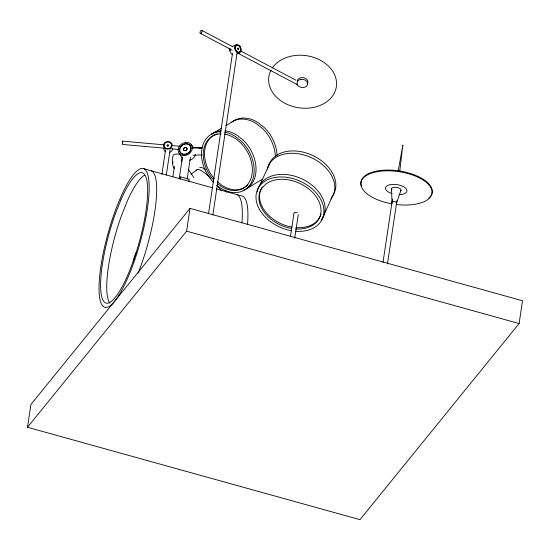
<?xml version="1.0" encoding="UTF-8"?>
<svg xmlns="http://www.w3.org/2000/svg" width="550" height="550" viewBox="0 0 550 550"><rect width="100%" height="100%" fill="white"/><g stroke="black" fill="none" stroke-linecap="round" stroke-linejoin="round"><path stroke-width="0.82" d="M122.698 142.725L122.643 141.144L122.361 144.43L164.099 148.156M235.242 47.004C234.059 49.472 237.847 42.983 235.531 46.262M237.407 48.455L237.586 49.328L238.315 49.417M238.343 49.335L238.48 48.991M240.563 50.641L240.268 51.384L240.735 49.754L239.896 47.052L238.652 45.739L236.521 45.368M399.726 171.504L402.793 145.31L398.145 171.27M27.5 427.268L30.903 404.491L190.025 208.367L522.5 300.761L519.097 323.544L359.975 519.668L27.5 427.268L186.615 231.144L190.025 208.367M161.886 174.398L165.557 149.799M166.299 175.065L170.101 149.614M172.886 176.488L174.391 166.423M182.456 157.032L179.197 178.839L180.723 176.866L189.2 179.224L188.863 181.521M180.379 179.163L180.723 176.866M187.158 179.176L190.417 157.369M208.56 213.503L232.519 53.178M212.85 215.016L236.933 53.838M290.565 235.923L293.975 213.132M294.731 238.281L298.265 214.644M383.006 262.419L392.48 199.024M387.468 263.959L396.949 200.53M396.578 202.978L400.991 190.259M260.191 184.291L269.857 163.178M322.114 218.866L331.774 197.746M402.462 145.447L403.081 145.502M237.401 48.338L238.219 48.318L238.404 48.84M239.876 51.92L239.222 52.305L240.329 51.356M190.912 174.336L196.976 169.751M221.512 128.246L211.468 134.255A32.471 23.767 59.1 0 1 220.942 130.714M225.823 125.675L230.842 122.671A32.471 23.767 59.1 0 1 256.424 123.633L262.714 128.666A32.471 23.767 59.1 0 1 275.392 156.757M247.919 187.88L262.274 179.3M232.162 46.468L236.356 44.763M237.263 45.224L238.714 45.712L239.896 47.052M235.146 48.819L237.153 51.906L235.847 50.614L235.125 47.871M237.49 48.228L238.418 48.634M240.391 47.898L240.735 49.754M236.72 53.996L239.511 52.862M239.284 52.278L237.084 51.934M192.644 148.005L202.647 147.627M199.114 148.211L201.609 148.122M180.084 153.993L174.515 154.206A7.294 2.475 87.8 0 0 172.349 160.751A7.294 2.475 87.8 0 0 174.501 168.589M192.961 155.224L202.125 154.873M122.643 141.144L164.374 144.87M172.04 145.551L179.706 146.238M192.479 147.379L201.85 148.211M170.912 148.761L178.578 149.449M143.935 168.747A72.009 16.686 -74.5 0 1 127.538 278.458A72.009 16.686 -74.5 0 1 100.863 266.592A72.009 16.686 -74.5 0 1 143.935 168.747L212.362 187.763M216.48 188.911L242.653 196.185A72.009 16.686 -74.5 0 1 247.528 224.304M186.615 231.144L519.097 323.544M201.802 30.374L232.911 46.839M240.501 50.854L295.893 80.176M200.337 33.33L232.21 50.201M237.524 53.013L297.468 84.741M217.518 181.782L222.214 185.529A30.257 22.144 59.1 0 0 247.926 184.772M218.034 183.927L220.969 186.271A30.257 22.144 59.1 0 0 252.306 171.703A30.257 22.144 59.1 0 0 224.331 134.076M191.125 144.341L193.627 148.122M179.321 153.636L182.242 158.042M188.196 169.091L193.847 177.616M391.497 188.829L391.992 202.29M151.449 170.837A72.009 16.686 -74.5 0 1 138.119 273.212M109.924 303.229A67.629 15.668 -74.5 0 1 121.117 216.611L127.05 201.582A67.629 15.668 -74.5 0 1 144.506 175.216M133.251 261.814A10.725 2.482 -74.5 0 1 136.242 252.512M231.337 122.65A32.471 23.767 59.1 0 1 258.115 122.623L264.413 127.655A32.471 23.767 59.1 0 1 277.09 155.746M216.597 185.206A32.471 23.767 59.1 0 0 251.027 183.246A32.471 23.767 59.1 0 0 241.471 141.364L235.173 136.331A32.471 23.767 59.1 0 0 224.551 132.096M213.593 182.421A32.471 23.767 59.1 0 1 201.774 149.751A32.471 23.767 59.1 0 1 220.715 131.766M213.503 179.912A30.257 22.144 59.1 0 1 203.644 149.985A30.257 22.144 59.1 0 1 221.093 133.836M224.902 130.769A32.471 23.767 59.1 0 1 237.043 135.218L243.341 140.25A32.471 23.767 59.1 0 1 243.121 190.444M199.698 167.695A32.471 6.999 52.9 0 1 205.356 169.414M225.225 190.169A32.471 6.999 52.9 0 1 226.731 192.211M196.206 170.761A32.471 6.999 52.9 0 1 210.829 178.523M217.271 185.618A32.471 6.999 52.9 0 1 221.485 190.877M214.225 178.578A30.257 22.144 59.1 0 1 217.243 133.843M237.057 194.631A72.009 16.686 -74.5 0 1 241.931 222.75M181.906 161.343A7.294 2.475 87.8 0 1 182.077 157.671M172.975 163.185A5.899 2.001 87.8 0 1 172.838 161.666M195.436 154.66A7.521 6.188 -33.5 0 1 189.709 160.27M182.861 154.282A6.022 4.95 -33.5 0 1 179.994 148.211A6.022 4.95 -33.5 0 1 186.89 143.894A6.022 4.95 -33.5 0 1 190.953 149.215M190.492 150.583A6.022 4.95 -33.5 0 1 185.769 154.303M185.212 147.606A1.843 1.513 -33.5 0 1 187.021 149.325A1.843 1.513 -33.5 0 1 184.319 150.631A1.843 1.513 -33.5 0 1 184.36 148.019M172.59 148.576A4.345 3.836 -7.4 0 1 169.469 152.439M165.254 151.649A4.345 3.836 -7.4 0 1 164.037 147.991M294.092 212.884A2.234 1.024 8.5 0 1 296.34 212.458M296.904 212.575A2.234 1.024 8.5 0 1 297.419 212.761M268.345 166.877A35.571 25.108 24.6 0 1 312.812 155.526A35.571 25.108 24.6 0 1 331.863 196.756M291.699 230.752A35.571 25.108 24.6 0 1 259.126 186.704A35.571 25.108 24.6 0 1 316.972 193.799A35.571 25.108 24.6 0 1 295.694 231.248M295.426 228.931A32.512 22.949 24.6 0 0 316.786 197.594A32.512 22.949 24.6 0 0 265.959 183.927L261.676 188.354A32.512 22.949 24.6 0 0 291.404 228.442M267.279 169.201A35.571 25.108 24.6 0 1 311.747 157.857A35.571 25.108 24.6 0 1 330.798 199.079M321.021 213.971A32.512 22.949 24.6 0 1 296.024 227.624M292.002 227.136A32.512 22.949 24.6 0 1 262.274 187.048M257.324 191.957A35.571 25.108 24.6 0 1 301.029 178.489A35.571 25.108 24.6 0 1 321.138 220.199M232.127 54.422A4.345 3.066 67.8 0 1 229.9 48.696M272.36 67.918A34.121 26.338 8.3 0 1 330.577 68.358A34.121 26.338 8.3 0 1 306.302 108.24A34.121 26.338 8.3 0 1 271.116 69.953M297.268 81.393A5.356 4.132 8.3 0 1 304.019 77.811A5.356 4.132 8.3 0 1 307.202 84.102M297.708 84.782A1.65 0.894 -62.1 0 1 297.096 84.067M230.168 50.792A3.926 2.771 67.8 0 1 230.202 48.902M392.549 203.129A2.317 1.059 8.5 0 1 392.631 201.699A2.317 1.059 8.5 0 1 395.732 201.974A2.317 1.059 8.5 0 1 396.192 203.459M391.469 203.761A35.97 16.445 8.5 0 1 367.407 174.907A35.97 16.445 8.5 0 1 428.154 184.037A35.97 16.445 8.5 0 1 396.529 204.518M400.744 190.795A4.799 2.193 8.5 0 0 398.901 188.024A4.799 2.193 8.5 0 0 393.119 187.509L392.294 187.839A4.799 2.193 8.5 0 0 391.964 190.011M392.074 193.634A10.828 4.95 8.5 0 1 388.032 185.329A10.828 4.95 8.5 0 1 405.302 187.928A10.828 4.95 8.5 0 1 398.949 194.673M361.591 186.209A35.97 16.445 8.5 0 1 401.081 171.236A35.97 16.445 8.5 0 1 428.801 198.076M120.89 199.87L114.957 214.899A67.629 15.668 -74.5 0 0 108.288 303.043A67.629 15.668 -74.5 0 0 146.637 205.934A67.629 15.668 -74.5 0 0 120.89 199.87M301.008 79.338L299.722 79.674A5.356 4.132 8.3 0 0 299.262 86.639A5.356 4.132 8.3 0 0 307.594 84.494A5.356 4.132 8.3 0 0 301.008 79.338M240.302 46.729L239.628 45.863A4.345 3.066 67.8 0 0 234.671 47.362A4.345 3.066 67.8 0 0 238.989 52.986A4.345 3.066 67.8 0 0 240.302 46.729M183.893 155.609A7.521 6.188 -33.5 0 0 191.964 145.722A7.521 6.188 -33.5 0 0 179.809 145.633A7.521 6.188 -33.5 0 0 183.893 155.609M184.896 150.604A1.843 1.513 -33.5 0 0 186.869 148.191A1.843 1.513 -33.5 0 0 183.899 148.163A1.843 1.513 -33.5 0 0 184.896 150.604M184.154 154.289A6.022 4.95 -33.5 0 0 190.616 146.376A6.022 4.95 -33.5 0 0 180.888 146.3A6.022 4.95 -33.5 0 0 184.154 154.289M167.413 146.059A0.839 0.743 -7.4 0 0 168.651 145.358A0.839 0.743 -7.4 0 0 167.386 144.781A0.839 0.743 -7.4 0 0 167.413 146.059M166.017 148.363A3.761 3.314 -7.4 0 0 171.566 145.221A3.761 3.314 -7.4 0 0 165.873 142.615A3.761 3.314 -7.4 0 0 166.017 148.363M165.722 148.734A4.345 3.836 -7.4 0 0 172.143 145.097A4.345 3.836 -7.4 0 0 165.55 142.093A4.345 3.836 -7.4 0 0 165.722 148.734M201.142 33.138A1.65 0.894 -62.1 0 0 201.994 30.511A1.65 0.894 -62.1 0 0 200.076 31.9A1.65 0.894 -62.1 0 0 201.142 33.138"/></g></svg>
